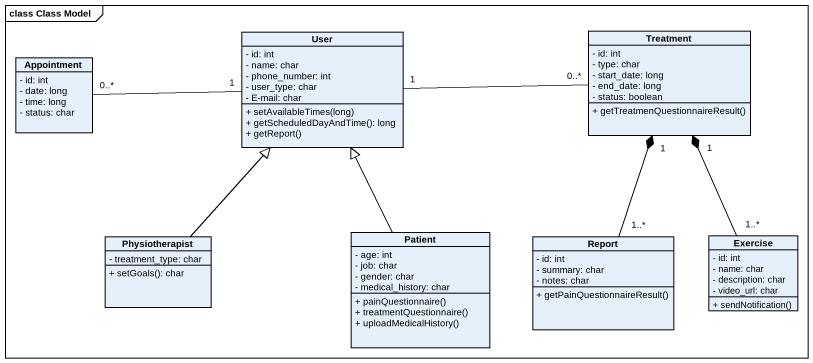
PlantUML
@startuml
mainframe class Class Model
hide circle
hide empty members
skinparam classAttributeIconSize 0
class Appointment {
  - id: int
  - date: long
  - time: long
  - status: char
}
class User {
  - id: int
  - name: char
  - phone_number: int
  - user_type: char
  - E-mail: char
  + setAvailableTimes(long)
  + getScheduledDayAndTime(): long
  + getReport()
}
class Treatment {
  - id: int
  - type: char
  - start_date: long
  - end_date: long
  - status: boolean
  + getTreatmenQuestionnaireResult()
}
class Physiotherapist {
  - treatment_type: char
  + setGoals(): char
}
class Patient {
  - age: int
  - job: char
  - gender: char
  - medical_history: char
  + painQuestionnaire()
  + treatmentQuestionnaire()
  + uploadMedicalHistory()
}
class Report {
  - id: int
  - summary: char
  - notes: char
  + getPainQuestionnaireResult()
}
class Exercise {
  - id: int
  - name: char
  - description: char
  - video_url: char
  + sendNotification()
}
User "1" -left- "0..*" Appointment
User "1" -right- "0..*" Treatment
Physiotherapist -up-|> User
Patient -up-|> User
Report "1..*" -up-* "1" Treatment
Exercise "1..*" -up-* "1" Treatment
@enduml
